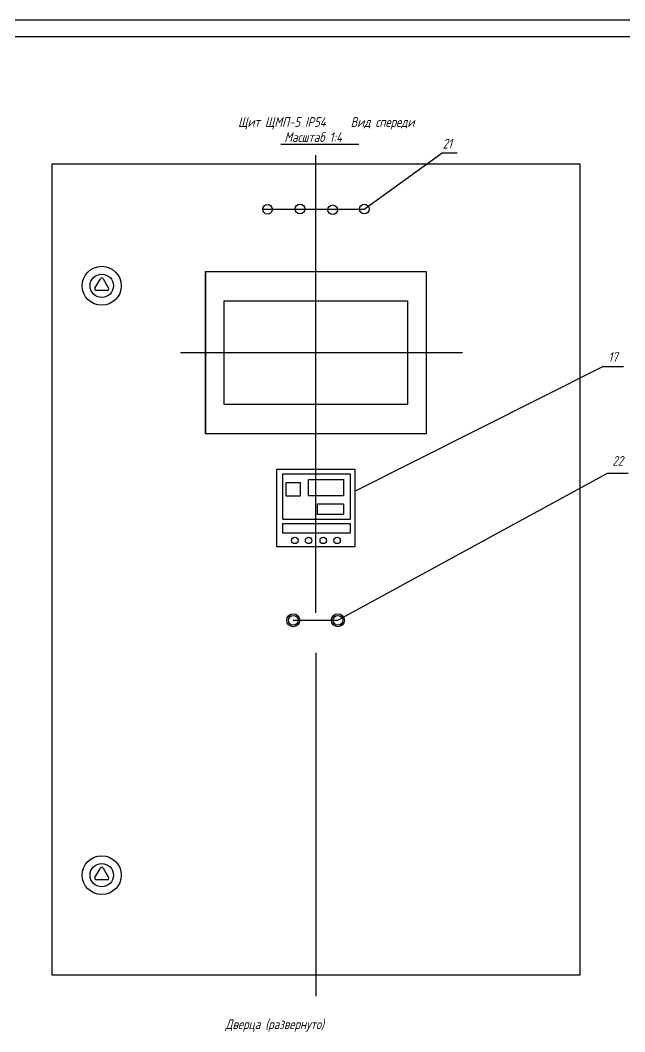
# Model space of a CAD drawing. Header units: millimetres. Extents: x 541 to 3142, y -35 to 600.
# Drawn here: x 1329.9 to 1516.2, y 287.2 to 599 of the extents above; entities that cross this region are included whole.
import ezdxf

# ---------------------------------------------------------------- set-up
doc = ezdxf.new("R2010")
doc.units = ezdxf.units.MM
doc.layers.add('АСУТП', color=7, linetype='Continuous')
doc.layers.add('ссылки', color=7, linetype='Continuous')
doc.styles.get("Standard").update_dxf_attribs({"font": 'GOST_A.TTF', "width": 0.8, "oblique": 15, "height": 3})

msp = doc.modelspace()

# ---------------------------------------------------------------- linework, layer by layer
at = {"color": 7}
for p, q in [((1774.3305, 599), (933.3305, 599)), ((1410.2523, 560.8443), (1434.2305, 560.8443)), ((1435.8919, 540.7404), (1459.8786, 558.1674)), ((1459.8786, 558.1674), (1464.5157, 558.1674)), ((1421.0435, 416.3991), (1421.0435, 557.428)), ((1404.6423, 540.7404), (1435.8919, 540.7404)), ((1404.6423, 540.7404), (1421.0435, 540.7404)), ((1421.0435, 540.7404), (1421.0435, 542.3245)), ((1386.9807, 521.5673), (1386.9807, 471.5673)), ((1379.3468, 496.6184), (1466.2155, 496.6184)), ((1433.0435, 453.8218), (1509.4658, 492.287)), ((1509.4658, 492.287), (1515.8234, 492.287)), ((1409.0435, 448.6796), (1409.0435, 460.6796)), ((1410.7935, 459.1796), (1431.5435, 459.1796)), ((1410.7935, 445.1796), (1410.7935, 459.1796)), ((1427.7935, 414.0577), (1510.8798, 459.3657)), ((1431.5435, 459.1796), (1431.5435, 445.1796)), ((1433.0435, 460.6796), (1433.0435, 436.6796)), ((1510.8798, 459.3657), (1517.2374, 459.3657)), ((1416.2935, 456.4296), (1411.7935, 456.4296)), ((1411.7935, 456.4296), (1411.7935, 454.1796)), ((1411.7935, 456.1796), (1411.7935, 452.4296)), ((1416.2935, 452.4296), (1416.2935, 456.4296)), ((1418.7935, 457.4296), (1429.5435, 457.4296)), ((1418.7935, 452.4296), (1418.7935, 457.4296)), ((1429.5435, 457.4296), (1429.5435, 452.4296)), ((1411.7935, 452.4296), (1416.2935, 452.4296)), ((1429.5435, 452.4296), (1418.7935, 452.4296)), ((1421.5435, 449.9296), (1429.5435, 449.9296)), ((1421.5435, 446.6796), (1421.5435, 449.9296)), ((1429.5435, 449.9296), (1429.5435, 446.6796)), ((1429.5435, 446.6796), (1421.5435, 446.6796)), ((1410.7935, 445.1796), (1431.5435, 445.1796)), ((1410.7935, 440.9296), (1410.7935, 443.9296)), ((1410.7935, 443.9296), (1431.5435, 443.9296)), ((1431.5435, 443.9296), (1431.5435, 440.9296)), ((1431.5435, 440.9296), (1410.7935, 440.9296)), ((1414.0435, 414.0577), (1427.7935, 414.0577)), ((1421.0435, 404.0577), (1421.0435, 298.1954))]:
    msp.add_line(p, q, dxfattribs=at)
at = {"color": 7, "lineweight": 30}
for p, q in [((953.3305, 594), (1769.3305, 594)), ((1339.8247, 304.697), (1339.8247, 554.697)), ((1339.8247, 554.697), (1502.3247, 554.697)), ((1502.3247, 554.697), (1502.3247, 304.697)), ((1352.9743, 516.4374), (1354.6371, 519.3174)), ((1355.4685, 519.3174), (1357.1313, 516.4374)), ((1356.7156, 515.7174), (1353.39, 515.7174)), ((1409.0435, 460.6796), (1433.0435, 460.6796)), ((1409.0435, 436.6796), (1409.0435, 460.6796)), ((1433.0435, 460.6796), (1433.0435, 436.6796)), ((1433.0435, 436.6796), (1409.0435, 436.6796)), ((1352.9743, 334.7953), (1354.6371, 337.6753)), ((1355.4685, 337.6753), (1357.1313, 334.7953)), ((1356.7156, 334.0753), (1353.39, 334.0753)), ((1502.3247, 304.697), (1339.8247, 304.697))]:
    msp.add_line(p, q, dxfattribs=at)
at = {"color": 7}
for centre, radius in [((1406.1253, 540.7404), 1.483), ((1416.1407, 540.8282), 1.483), ((1426.1948, 540.5781), 1.483), ((1435.9673, 540.7951), 1.483), ((1414.5435, 438.6796), 1), ((1418.7935, 438.6796), 1), ((1423.2935, 438.6796), 1), ((1427.5435, 438.6796), 1), ((1414.0435, 414.0577), 2), ((1414.0435, 414.0577), 1.5), ((1427.7935, 414.0577), 2), ((1427.7935, 414.0577), 1.5)]:
    msp.add_circle(centre, radius, dxfattribs=at)
at = {"color": 7, "lineweight": 30}
for centre, radius in [((1355.0528, 517.1574), 6), ((1355.0528, 517.1574), 3.6), ((1355.0528, 335.5153), 6), ((1355.0528, 335.5153), 3.6)]:
    msp.add_circle(centre, radius, dxfattribs=at)
for centre, start, end in [((1355.0528, 519.0774), 30, 150), ((1353.39, 516.1974), 150, 270), ((1356.7156, 516.1974), 270, 30), ((1355.0528, 337.4353), 30, 150), ((1353.39, 334.5553), 150, 270), ((1356.7156, 334.5553), 270, 30)]:
    msp.add_arc(centre, 0.48, start, end, dxfattribs=at)
at = {"layer": 'АСУТП', "color": 7, "lineweight": 30}
for p, q in [((1386.9807, 521.5673), (1454.9807, 521.5673)), ((1386.9807, 471.5673), (1386.9807, 521.5673)), ((1454.9807, 521.5673), (1454.9807, 471.5673)), ((1454.9807, 471.5673), (1386.9807, 471.5673))]:
    msp.add_line(p, q, dxfattribs=at)
at = {"layer": 'АСУТП', "color": 7}
for p, q in [((1386.9807, 521.5673), (1386.9807, 471.5673)), ((1392.7307, 512.5673), (1449.2307, 512.5673)), ((1392.7307, 480.5673), (1392.7307, 512.5673)), ((1449.2307, 512.5673), (1449.2307, 480.5673)), ((1449.2307, 480.5673), (1392.7307, 480.5673))]:
    msp.add_line(p, q, dxfattribs=at)

# ---------------------------------------------------------------- texts
at = {"layer": 'ссылки', "color": 7, "oblique": 15}
for s, p in [('Щит ЩМП-5 IP54     Вид спереди', (1397.0569, 566.1267)), ('Масштаб 1:4', (1411.3092, 561.4621)), ('21', (1460.0866, 559.4563)), ('17', (1511.0944, 493.6945)), ('22', (1512.3562, 461.6869)), ('Дверца (развернуто)', (1393.1337, 288.0624))]:
    msp.add_text(s, height=3, dxfattribs=at).set_placement(p)

doc.saveas('drawing.dxf')
